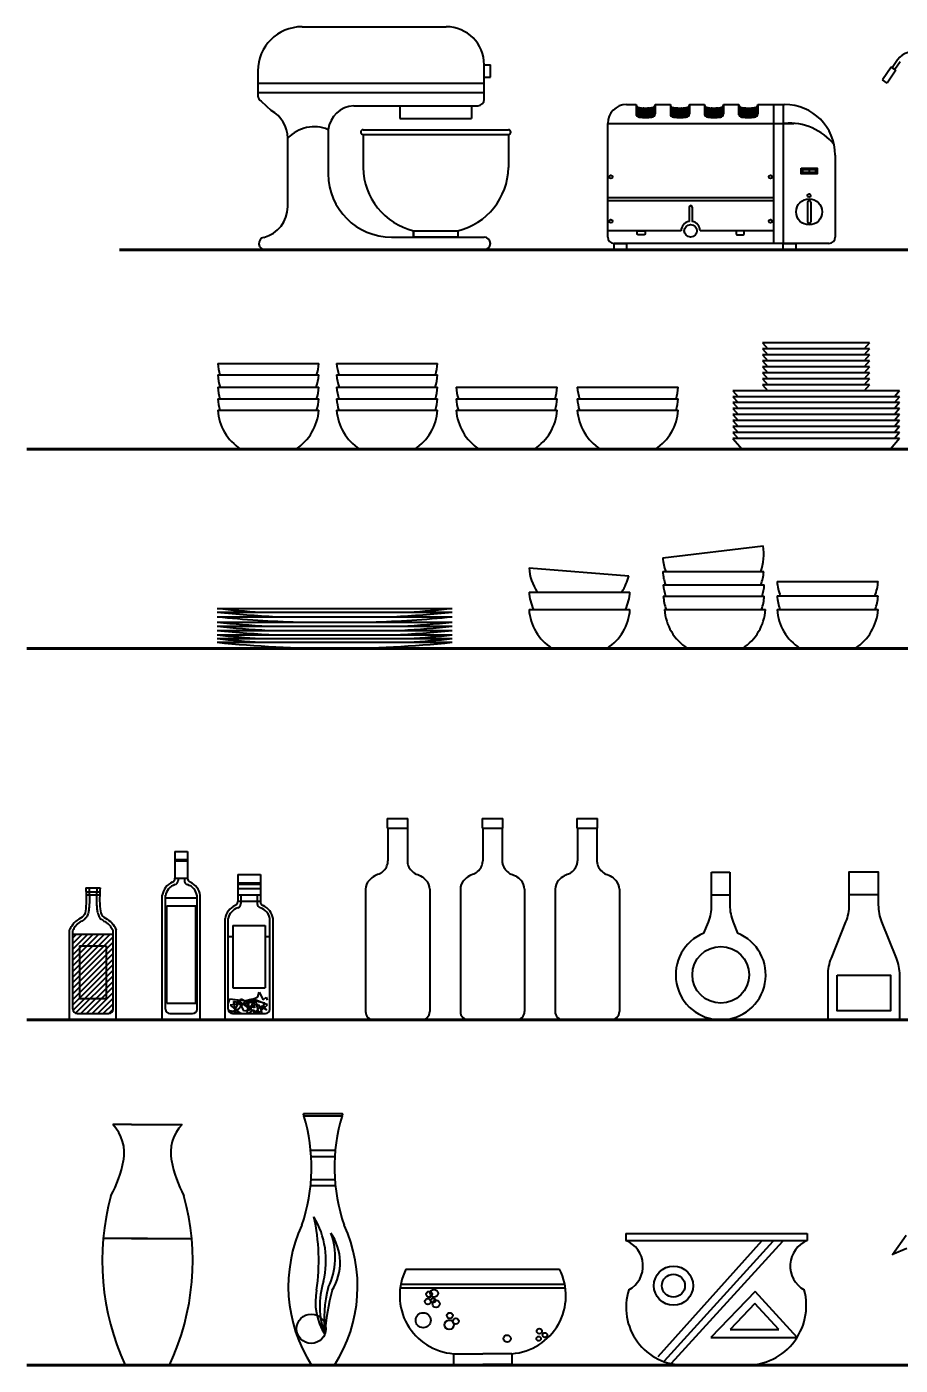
# Model space of a CAD drawing. Header units: millimetres. Extents: x -4763 to 645, y -25 to 217.
# Drawn here: x 435.8 to 560.2, y -11 to 179.7 of the extents above; entities that cross this region are included whole.
import ezdxf

# ---------------------------------------------------------------- set-up
doc = ezdxf.new("R2010")
doc.units = ezdxf.units.MM
doc.header["$LTSCALE"] = 0.5
doc.layers.add('acesssorios_coz', color=250, linetype='Continuous', lineweight=9)
pattern_1 = [(90, (-1466.61496, 6688.90765), (-0.142875, 2e-17), []), (180, (-1466.61496, 6688.90765), (-0.28575, -0.142875), [0.3571875, -0.2143125])]

msp = doc.modelspace()

# ---------------------------------------------------------------- hatches: boundary and pattern name
at = {"layer": 'acesssorios_coz', "lineweight": 40}
h = msp.add_hatch(dxfattribs=at)
h.set_pattern_fill('ANSI38', scale=0.045, angle=45, style=0)
h.set_pattern_definition(pattern_1)
h.paths.add_polyline_path([(525.2697, 168.60751, -0.414213562), (524.8197, 168.15751, -0.078120703), (523.0197, 168.15751, -0.414213562), (522.5697, 168.60751), (522.5697, 167.25751, 0.414213562), (523.0197, 166.80751, 0.078120703), (524.8197, 166.80751, 0.414213562), (525.2697, 167.25751)])
h = msp.add_hatch(dxfattribs=at)
h.set_pattern_fill('ANSI38', scale=0.045, angle=45, style=0)
h.set_pattern_definition(pattern_1)
h.paths.add_polyline_path([(530.1477, 167.25751), (530.1477, 168.60751, -0.414213562), (529.6977, 168.15751, -0.078120703), (527.8977, 168.15751, -0.414213562), (527.4477, 168.60751), (527.4477, 167.25751, 0.414213562), (527.8977, 166.80751, 0.078120703), (529.6977, 166.80751, 0.414213562)])
h.paths.add_polyline_path([(535.0167, 168.60751, -0.414213562), (534.5667, 168.15751, -0.078120703), (532.7667, 168.15751, -0.414213562), (532.3167, 168.60751), (532.3167, 167.25751, 0.414213562), (532.7667, 166.80751, 0.078120703), (534.5667, 166.80751, 0.414213562), (535.0167, 167.25751)])
h.paths.add_polyline_path([(539.8947, 168.60751, -0.414213562), (539.4447, 168.15751, -0.078120703), (537.6447, 168.15751, -0.414213562), (537.1947, 168.60751), (537.1947, 167.25751, 0.414213562), (537.6447, 166.80751, 0.078120703), (539.4447, 166.80751, 0.414213562), (539.8947, 167.25751)])

# ---------------------------------------------------------------- linework, layer by layer
at = {"layer": 'acesssorios_coz', "color": 7, "lineweight": 40}
for p, q in [((474.99345, 179.67751), (495.52605, 179.67751)), ((500.92605, 169.32751), (500.92605, 174.27751)), ((500.92605, 174.27751), (501.82605, 174.27751)), ((501.82605, 172.47751), (501.82605, 174.27751)), ((558.89951, 173.93519), (557.65533, 172.10174)), ((559.56976, 173.48036), (558.89951, 173.93519)), ((559.80929, 174.95529), (559.04846, 173.83412)), ((560.18164, 174.7026), (559.42081, 173.58143)), ((468.69345, 173.37751), (468.69345, 169.84716)), ((468.69345, 171.64716), (500.92605, 171.64716)), ((500.92605, 172.47751), (501.82605, 172.47751)), ((558.32557, 171.64691), (557.65533, 172.10174)), ((559.56976, 173.48036), (558.32557, 171.64691)), ((468.69345, 170.29716), (500.92605, 170.29716)), ((469.1435, 169.06771), (470.59989, 167.74678)), ((482.34276, 168.42751), (500.02605, 168.42751)), ((488.93441, 168.42751), (488.93441, 166.62751)), ((499.12605, 168.42751), (499.12605, 166.62751)), ((521.2197, 168.60751), (522.5697, 168.60751)), ((521.2197, 168.60751), (522.5697, 168.60751)), ((522.5697, 168.60751), (522.5697, 167.25751)), ((525.2697, 168.60751), (525.2697, 167.25751)), ((525.2697, 168.60751), (527.4477, 168.60751)), ((525.2697, 168.60751), (527.4477, 168.60751)), ((527.4477, 168.60751), (527.4477, 167.25751)), ((530.1477, 168.60751), (530.1477, 167.25751)), ((530.1477, 168.60751), (532.3167, 168.60751)), ((530.1477, 168.60751), (532.3167, 168.60751)), ((532.3167, 168.60751), (532.3167, 167.25751)), ((535.0167, 168.60751), (535.0167, 167.25751)), ((535.0167, 168.60751), (537.1947, 168.60751)), ((535.0167, 168.60751), (537.1947, 168.60751)), ((537.1947, 168.60751), (537.1947, 167.25751)), ((539.8947, 168.60751), (542.1447, 168.60751)), ((539.8947, 168.60751), (543.7197, 168.60751)), ((539.8947, 168.60751), (539.8947, 167.25751)), ((542.1447, 168.60751), (542.1447, 148.80751)), ((543.4947, 168.60751), (543.4947, 148.80751)), ((488.93441, 166.62751), (499.12605, 166.62751)), ((518.5197, 165.90751), (545.08865, 165.90751)), ((518.5197, 149.70751), (518.5197, 165.90751)), ((478.72823, 165.01668), (478.72823, 158.70751)), ((483.68023, 165.00751), (504.38023, 165.00751)), ((483.68023, 164.33251), (504.38023, 164.33251)), ((483.68023, 164.33251), (483.68023, 159.60751)), ((504.38023, 164.33251), (504.38023, 159.60751)), ((472.95513, 154.05166), (472.95513, 163.79077)), ((550.9197, 161.40751), (550.9197, 149.70751)), ((546.0822, 159.55126), (548.3322, 159.55126)), ((547.2072, 159.32626), (547.2072, 158.93251)), ((548.3322, 159.55126), (548.3322, 158.70751)), ((542.1447, 155.33251), (518.5197, 155.33251)), ((542.1447, 154.88251), (518.5197, 154.88251)), ((546.9822, 154.71376), (546.9822, 151.90126)), ((547.4322, 154.71376), (547.4322, 151.90126)), ((530.1072, 153.98251), (530.1072, 151.93863)), ((530.5572, 153.98251), (530.5572, 151.93863)), ((487.72823, 149.70751), (500.92605, 149.70751)), ((490.88023, 150.60751), (490.88023, 149.70751)), ((492.68023, 150.60751), (495.38023, 150.60751)), ((492.68023, 149.70751), (495.38023, 149.70751)), ((497.18023, 150.60751), (497.18023, 149.70751)), ((528.9822, 150.60751), (518.5197, 150.60751)), ((550.0197, 148.80751), (519.4197, 148.80751)), ((542.1447, 150.60751), (531.6822, 150.60751)), ((469.7431, 147.90751), (500.92605, 147.90751)), ((555.8172, 134.65999), (540.58696, 134.65999)), ((540.58696, 134.65999), (541.34033, 133.80715)), ((555.8172, 133.80715), (540.58696, 133.80715)), ((540.58696, 133.80715), (541.34033, 132.95431)), ((555.8172, 134.65999), (555.06383, 133.80715)), ((555.8172, 133.80715), (555.06383, 132.95431)), ((462.98858, 131.72341), (477.36805, 131.72341)), ((479.91731, 131.72341), (494.29678, 131.72341)), ((555.8172, 132.95431), (540.58696, 132.95431)), ((540.58696, 132.95431), (541.34033, 132.10147)), ((555.8172, 132.10147), (540.58696, 132.10147)), ((540.58696, 132.10147), (541.34033, 131.24863)), ((555.8172, 132.95431), (555.06383, 132.10147)), ((555.8172, 132.10147), (555.06383, 131.24863)), ((462.98858, 130.07653), (477.36805, 130.07653)), ((479.91731, 130.07653), (494.29678, 130.07653)), ((555.8172, 131.24863), (540.58696, 131.24863)), ((540.58696, 131.24863), (541.34033, 130.39579)), ((555.8172, 130.39579), (540.58696, 130.39579)), ((540.58696, 130.39579), (541.34033, 129.54296)), ((555.8172, 131.24863), (555.06383, 130.39579)), ((555.8172, 130.39579), (555.06383, 129.54296)), ((462.98858, 128.31985), (477.36805, 128.31985)), ((479.91731, 128.31985), (494.29678, 128.31985)), ((496.94788, 128.31985), (511.32735, 128.31985)), ((514.18997, 128.31985), (528.56944, 128.31985)), ((560.10043, 127.83728), (536.33405, 127.83728)), ((536.33405, 127.83728), (537.08755, 126.9843)), ((555.8172, 129.54296), (540.58696, 129.54296)), ((540.58696, 129.54296), (541.34033, 128.69012)), ((555.8172, 128.69012), (540.58696, 128.69012)), ((540.58696, 128.69012), (541.34033, 127.83728)), ((555.8172, 129.54296), (555.06383, 128.69012)), ((555.8172, 128.69012), (555.06383, 127.83728)), ((560.10043, 127.83728), (559.34693, 126.9843)), ((462.98858, 126.67296), (477.36805, 126.67296)), ((479.91731, 126.67296), (494.29678, 126.67296)), ((496.94788, 126.67296), (511.32735, 126.67296)), ((514.18997, 126.67296), (528.56944, 126.67296)), ((560.10043, 126.9843), (536.33405, 126.9843)), ((536.33405, 126.9843), (537.08755, 126.13133)), ((560.10043, 126.13133), (536.33405, 126.13133)), ((536.33405, 126.13133), (537.08755, 125.27836)), ((560.10043, 126.9843), (559.34693, 126.13133)), ((560.10043, 126.13133), (559.34693, 125.27836)), ((462.98858, 125.05351), (477.36805, 125.05351)), ((479.91731, 125.05351), (494.29678, 125.05351)), ((496.94788, 125.05351), (511.32735, 125.05351)), ((514.18997, 125.05351), (528.56944, 125.05351)), ((560.10043, 125.27836), (536.33405, 125.27836)), ((536.33405, 125.27836), (537.08755, 124.42538)), ((560.10043, 124.42538), (536.33405, 124.42538)), ((536.33405, 124.42538), (537.08755, 123.57241)), ((560.10043, 125.27836), (559.34693, 124.42538)), ((560.10043, 124.42538), (559.34693, 123.57241)), ((560.10043, 123.57241), (536.33405, 123.57241)), ((536.33405, 123.57241), (537.08755, 122.71943)), ((560.10043, 122.71943), (536.33405, 122.71943)), ((536.33405, 122.71943), (537.08755, 121.86646)), ((560.10043, 123.57241), (559.34693, 122.71943)), ((560.10043, 122.71943), (559.34693, 121.86646)), ((560.10043, 121.86646), (536.33405, 121.86646)), ((536.33405, 121.86646), (537.08755, 121.01348)), ((536.33405, 121.01348), (537.65255, 119.52091)), ((560.10043, 121.01348), (536.33405, 121.01348)), ((560.10043, 121.01348), (558.78193, 119.52091)), ((560.10043, 121.86646), (559.34693, 121.01348)), ((526.3569, 104.0284), (540.65327, 105.73114)), ((507.31289, 102.60999), (521.51763, 101.45888)), ((526.3569, 102.05962), (540.73637, 102.05962)), ((507.31289, 99.1513), (521.69236, 99.1513)), ((526.44255, 100.17646), (540.82202, 100.17646)), ((542.6495, 100.65523), (557.02897, 100.65523)), ((526.44255, 98.55009), (540.82202, 98.55009)), ((542.6495, 98.60065), (557.02897, 98.60065)), ((462.91873, 96.81712), (496.37663, 96.81712)), ((462.91873, 96.29624), (496.37663, 96.29624)), ((462.91873, 95.64514), (496.37663, 95.64514)), ((507.31289, 96.66691), (521.69236, 96.66691)), ((526.61388, 96.66691), (540.99335, 96.66691)), ((542.6495, 96.66691), (557.02897, 96.66691)), ((462.91873, 94.8638), (496.37663, 94.8638)), ((462.91873, 94.27781), (496.37663, 94.27781)), ((462.91873, 93.69182), (496.37663, 93.69182)), ((462.91873, 93.04073), (496.37663, 93.04073)), ((462.91873, 92.51985), (496.37663, 92.51985)), ((462.91873, 91.99895), (496.37663, 91.99895)), ((487.13356, 66.89079), (487.13356, 65.54079)), ((487.13356, 66.89079), (490.07656, 66.89079)), ((490.07656, 65.54079), (490.07656, 66.89079)), ((500.63356, 66.89079), (503.57656, 66.89079)), ((500.63356, 66.89079), (500.63356, 65.54079)), ((503.57656, 65.54079), (503.57656, 66.89079)), ((514.13356, 66.89079), (514.13356, 65.54079)), ((514.13356, 66.89079), (517.07656, 66.89079)), ((517.07656, 65.54079), (517.07656, 66.89079)), ((487.13356, 65.54079), (487.22356, 65.54079)), ((487.13356, 65.54079), (490.07656, 65.54079)), ((487.22356, 65.54079), (487.22356, 60.87081)), ((489.98656, 65.54079), (489.98656, 60.87081)), ((500.63356, 65.54079), (503.57656, 65.54079)), ((500.63356, 65.54079), (500.72356, 65.54079)), ((500.72356, 65.54079), (500.72356, 60.87081)), ((503.48656, 65.54079), (503.48656, 60.87081)), ((514.13356, 65.54079), (514.22356, 65.54079)), ((514.13356, 65.54079), (517.07656, 65.54079)), ((514.22356, 65.54079), (514.22356, 60.87081)), ((516.98656, 65.54079), (516.98656, 60.87081)), ((456.88237, 62.21569), (458.68237, 62.21569)), ((456.88237, 62.21569), (456.88237, 58.38609)), ((456.88237, 61.04569), (458.68237, 61.04569)), ((458.68237, 62.21569), (458.68237, 58.38609)), ((456.88237, 60.86569), (458.68237, 60.86569)), ((456.88237, 58.41541), (458.68237, 58.41541)), ((457.33237, 58.41541), (457.33237, 58.0749)), ((458.23237, 58.41541), (458.23237, 58.0749)), ((465.82188, 58.91134), (465.82188, 55.08175)), ((465.82188, 58.91134), (469.05466, 58.91134)), ((465.82188, 57.74134), (469.05466, 57.74134)), ((465.82188, 57.56134), (469.05466, 57.56134)), ((469.05466, 58.91134), (469.05466, 55.08175)), ((444.18938, 57.01231), (446.22543, 57.01231)), ((444.22071, 56.44211), (446.19409, 56.44211)), ((444.23909, 56.02334), (446.17572, 56.02334)), ((455.08237, 38.21269), (455.08237, 55.95171)), ((455.53237, 39.74269), (455.53237, 55.95171)), ((455.53237, 55.60187), (460.03237, 55.60187)), ((460.03237, 39.74269), (460.03237, 55.95171)), ((460.48237, 38.21269), (460.48237, 55.95171)), ((465.82188, 56.91107), (469.05466, 56.91107)), ((465.82188, 56.01107), (469.05466, 56.01107)), ((466.27188, 56.01107), (466.27188, 54.77055)), ((468.60466, 56.01107), (468.60466, 54.77055)), ((484.03306, 56.8355), (484.03306, 39.40069)), ((493.17706, 56.8355), (493.17706, 39.40069)), ((493.17706, 56.8355), (493.17706, 39.40069)), ((497.53306, 56.8355), (497.53306, 39.40069)), ((506.67706, 56.8355), (506.67706, 39.40069)), ((506.67706, 56.8355), (506.67706, 39.40069)), ((511.03306, 56.8355), (511.03306, 39.40069)), ((520.17706, 56.8355), (520.17706, 39.40069)), ((520.17706, 56.8355), (520.17706, 39.40069)), ((455.71237, 54.43911), (459.85237, 54.43911)), ((455.71237, 40.60613), (455.71237, 54.43911)), ((459.85237, 40.60613), (459.85237, 54.43911)), ((465.82188, 55.11107), (469.05466, 55.11107)), ((464.02188, 38.21269), (464.02188, 52.64737)), ((464.47188, 39.74269), (464.47188, 52.64737)), ((465.13628, 51.63886), (469.74026, 51.63886)), ((465.13628, 51.63886), (465.13628, 42.77812)), ((469.74026, 51.63886), (469.74026, 42.77812)), ((470.40466, 39.74269), (470.40466, 52.64737)), ((470.85466, 38.21269), (470.85466, 52.64737)), ((441.88415, 38.21269), (441.88415, 51.05416)), ((442.33415, 39.74269), (442.33415, 50.93487)), ((442.33415, 50.40907), (448.08065, 50.40907)), ((442.33415, 49.87727), (442.86595, 50.40907)), ((442.33415, 49.08178), (443.66144, 50.40907)), ((442.33415, 48.28628), (444.45694, 50.40907)), ((442.33415, 47.49079), (445.25243, 50.40907)), ((442.33415, 46.69529), (446.04793, 50.40907)), ((442.33415, 45.8998), (446.84342, 50.40907)), ((442.33415, 45.1043), (447.63892, 50.40907)), ((442.33415, 44.30881), (448.08065, 50.05531)), ((448.08065, 39.74269), (448.08065, 50.93487)), ((448.53065, 38.21269), (448.53065, 51.05416)), ((464.47188, 50.08165), (465.13628, 50.08165)), ((469.74026, 50.08165), (470.40466, 50.08165)), ((442.33415, 43.51331), (448.08065, 49.25981)), ((442.33415, 42.71782), (448.08065, 48.46432)), ((442.33415, 41.92232), (448.08065, 47.66882)), ((443.31245, 48.74216), (443.31245, 41.23301)), ((443.31245, 48.74216), (447.10235, 48.74216)), ((447.10235, 48.74216), (447.10235, 41.23301)), ((442.33415, 41.12683), (448.08065, 46.87333)), ((442.33415, 40.33133), (448.08065, 46.07783)), ((442.36055, 39.56223), (448.08065, 45.28234)), ((442.74561, 39.1518), (448.08065, 44.48684)), ((443.50199, 39.11269), (448.08065, 43.69134)), ((444.29749, 39.11269), (448.08065, 42.89585)), ((445.09298, 39.11269), (448.08065, 42.10035)), ((465.13628, 42.77812), (469.74026, 42.77812)), ((468.68727, 41.47176), (468.8873, 42.17143)), ((468.8873, 42.17143), (469.43734, 41.05946)), ((443.31245, 41.23301), (447.10235, 41.23301)), ((445.88848, 39.11269), (448.08065, 41.30486)), ((446.68397, 39.11269), (448.08065, 40.50936)), ((455.71237, 40.60613), (459.85237, 40.60613)), ((464.47188, 40.50363), (464.6994, 41.19689)), ((464.6994, 41.19689), (468.19973, 40.78459)), ((466.17455, 40.5347), (464.74941, 40.32231)), ((464.74941, 40.32231), (466.11203, 39.23532)), ((468.19973, 39.92249), (465.21195, 40.83456)), ((465.21195, 40.83456), (465.41197, 39.63513)), ((465.41197, 39.63513), (466.32456, 41.20939)), ((465.98703, 40.37228), (465.82451, 40.94701)), ((465.82451, 40.94701), (467.67468, 39.63513)), ((465.92452, 39.77257), (466.99962, 40.94701)), ((468.19973, 40.78459), (465.98703, 40.37228)), ((466.72459, 39.46021), (466.17455, 40.5347)), ((466.32456, 41.20939), (467.12462, 40.7596)), ((466.99962, 40.94701), (467.93721, 41.22188)), ((467.93721, 41.22188), (467.06212, 40.27233)), ((467.06212, 40.27233), (467.67468, 39.63513)), ((467.12462, 40.7596), (468.27474, 41.30934)), ((467.46841, 41.08445), (467.13563, 39.11269)), ((469.69987, 40.57219), (467.46841, 41.08445)), ((467.53717, 40.18487), (468.41225, 40.38478)), ((467.67468, 39.63513), (467.53717, 40.18487)), ((467.67468, 39.63513), (468.06221, 41.1719)), ((468.06221, 41.1719), (468.68727, 41.47176)), ((468.06221, 41.1719), (468.19973, 39.92249)), ((470.06241, 40.37228), (468.06221, 41.1719)), ((468.09972, 39.11269), (469.09981, 40.14739)), ((468.27474, 41.30934), (468.78729, 39.21033)), ((468.41225, 40.38478), (468.73727, 40.40976)), ((468.73727, 40.40976), (469.14982, 39.67261)), ((468.78729, 39.21033), (470.06241, 40.37228)), ((469.09981, 40.14739), (469.48735, 40.17238)), ((469.96239, 39.58515), (469.09981, 40.14739)), ((469.09981, 40.14739), (469.19982, 39.19784)), ((469.14982, 39.67261), (469.69987, 40.57219)), ((469.43734, 41.05946), (469.86238, 41.45927)), ((469.48735, 40.17238), (469.96239, 39.58515)), ((469.86238, 41.45927), (470.01239, 41.03447)), ((442.96415, 39.11269), (447.45065, 39.11269)), ((447.48016, 39.11338), (448.07996, 39.71318)), ((456.16237, 39.11269), (459.40237, 39.11269)), ((466.36942, 39.11269), (464.49882, 39.56045)), ((464.71915, 39.24227), (465.92452, 39.77257)), ((465.10188, 39.11269), (469.77466, 39.11269)), ((466.11203, 39.23532), (466.11203, 39.11269)), ((467.67468, 39.63513), (466.72459, 39.46021)), ((467.34796, 39.11269), (468.09972, 39.66012)), ((469.04302, 39.11269), (467.67468, 39.63513)), ((468.09972, 39.66012), (468.09972, 39.11269)), ((469.19982, 39.19784), (469.23561, 39.11269)), ((485.22106, 38.21269), (488.60506, 38.21269)), ((491.98906, 38.21269), (488.60506, 38.21269)), ((498.72106, 38.21269), (502.10506, 38.21269)), ((505.48906, 38.21269), (502.10506, 38.21269)), ((512.22106, 38.21269), (515.60506, 38.21269)), ((518.98906, 38.21269), (515.60506, 38.21269)), ((475.23625, 24.88814), (480.70419, 24.88814)), ((449.82085, 23.30949), (448.02085, 23.30949)), ((450.72085, 23.30949), (449.82085, 23.30949)), ((450.72085, 23.30949), (455.22085, 23.30949)), ((455.22085, 23.30949), (456.12085, 23.30949)), ((456.12085, 23.30949), (457.92085, 23.30949)), ((475.23625, 24.55739), (480.70419, 24.55739)), ((476.22074, 19.64666), (479.71969, 19.64666)), ((476.22074, 18.76466), (479.71969, 18.76466)), ((476.22074, 15.49223), (479.71969, 15.49223)), ((476.20823, 14.61023), (479.73221, 14.61023)), ((521.10805, 7.77991), (546.94991, 7.77991)), ((521.10805, 7.77991), (521.10805, 6.78766)), ((546.94991, 7.77991), (546.94991, 6.78766)), ((452.97085, 7.04252), (446.67085, 7.04252)), ((450.72085, 7.04252), (455.22085, 7.04252)), ((452.97085, 7.04252), (459.27085, 7.04252)), ((521.10805, 6.78766), (546.94991, 6.78766)), ((540.49423, 6.72377), (525.65387, -9.79581)), ((542.03209, 6.64693), (526.57659, -10.4105)), ((543.41617, 6.64693), (527.5762, -10.71783)), ((489.79323, 2.67963), (511.66496, 2.67963)), ((488.96576, 0.03363), (512.49243, 0.03363)), ((489.05515, 0.56283), (512.40304, 0.56283)), ((539.51349, -0.48745), (533.22784, -7.04145)), ((545.52587, -7.04145), (539.51349, -0.48745)), ((539.49462, -2.18912), (535.95754, -5.87721)), ((542.87792, -5.87721), (539.49462, -2.18912)), ((533.22784, -7.04145), (545.52587, -7.04145)), ((535.95754, -5.87721), (542.87792, -5.87721)), ((496.57346, -9.34079), (500.72909, -9.34079)), ((496.57346, -9.34079), (496.57346, -10.87066)), ((504.88472, -9.34079), (500.72909, -9.34079)), ((504.88472, -9.34079), (504.88472, -10.87066)), ((450.72085, -10.95748), (449.82085, -10.95748)), ((450.72085, -10.95748), (455.22085, -10.95748)), ((455.22085, -10.95748), (456.12085, -10.95748)), ((476.32983, -10.95748), (478.24361, -10.95748)), ((479.6106, -10.95748), (477.69682, -10.95748)), ((496.57346, -10.87066), (500.72909, -10.87066)), ((504.88472, -10.87066), (500.72909, -10.87066)), ((529.19202, -10.95836), (537.59092, -10.95718))]:
    msp.add_line(p, q, dxfattribs=at)
at = {"layer": 'acesssorios_coz', "color": 7, "lineweight": 60}
for p, q in [((448.97297, 147.90751), (606.80275, 147.90751)), ((435.78413, 119.52091), (615.93178, 119.52091)), ((435.78413, 91.13432), (641.57795, 91.13432)), ((435.78413, 38.21269), (644.89737, 38.21269)), ((435.78413, -10.95748), (644.89737, -10.95748))]:
    msp.add_line(p, q, dxfattribs=at)
at = {"layer": 'acesssorios_coz', "color": 7, "lineweight": 40, "ltscale": 1.5}
for p, q in [((533.32497, 59.26661), (535.91697, 59.26661)), ((533.32497, 54.54652), (533.32497, 59.26661)), ((535.91697, 59.26661), (535.91697, 54.54652)), ((533.32497, 56.03471), (535.91697, 56.03471)), ((552.92159, 56.06644), (557.06085, 56.06644)), ((532.22966, 50.57011), (532.85629, 52.12693)), ((536.38564, 52.12693), (537.01227, 50.57011))]:
    msp.add_line(p, q, dxfattribs=at)
at = {"layer": 'acesssorios_coz', "color": 7, "lineweight": 40}
for points in [[(546.0822, 159.55126), (548.3322, 159.55126), (548.3322, 158.70751), (546.0822, 158.70751)], [(546.3072, 159.32626), (548.1072, 159.32626), (548.1072, 158.93251), (546.3072, 158.93251)], [(490.88023, 150.60751), (497.18023, 150.60751), (497.18023, 149.70751), (490.88023, 149.70751)], [(519.4197, 148.80751), (521.2197, 148.80751), (521.2197, 147.90751), (519.4197, 147.90751)], [(543.4947, 148.80751), (545.2947, 148.80751), (545.2947, 147.90751), (543.4947, 147.90751)]]:
    msp.add_lwpolyline(points, close=True, dxfattribs=at)
for points in [[(522.8608, 150.60751), (523.69611, 150.60751, -0.414213562), (523.83533, 150.46829), (523.83533, 150.18985, -0.414213562), (523.69611, 150.05063), (522.8608, 150.05063, -0.414213562), (522.72158, 150.18985), (522.72158, 150.46829, -0.414213562)], [(537.80361, 150.60751), (536.9683, 150.60751, 0.414213562), (536.82908, 150.46829), (536.82908, 150.18985, 0.414213562), (536.9683, 150.05063), (537.80361, 150.05063, 0.414213562), (537.94283, 150.18985), (537.94283, 150.46829, 0.414213562)]]:
    msp.add_lwpolyline(points, format="xyb", close=True, dxfattribs=at)
at = {"layer": 'acesssorios_coz', "color": 7, "lineweight": 40, "ltscale": 1.5}
msp.add_lwpolyline([(549.90866, 38.21269), (549.90866, 44.58243, -0.095958778), (550.37734, 47.00201), (552.45291, 52.15867, 0.095958778), (552.92159, 54.57825), (552.92159, 59.29835), (557.06085, 59.29835), (557.06085, 54.57825, 0.095958778), (557.52953, 52.15867), (559.6051, 47.00201, -0.095958778), (560.07378, 44.58243), (560.07378, 38.21269)], format="xyb", dxfattribs=at)
msp.add_lwpolyline([(551.20466, 44.58243), (558.77778, 44.58243), (558.77778, 39.50869), (551.20466, 39.50869)], close=True, dxfattribs=at)
at = {"layer": 'acesssorios_coz', "color": 7, "lineweight": 40}
msp.add_lwpolyline([(561.14081, 5.61855), (559.0865, 4.77304), (561.01995, 7.5513)], dxfattribs=at)
for centre, radius in [((518.9697, 158.28001), 0.23625), ((541.6947, 158.28001), 0.23625), ((547.2072, 153.30751), 1.85625), ((547.2072, 155.63626), 0.23625), ((518.9697, 151.98001), 0.23625), ((530.3322, 150.60751), 0.9), ((541.6947, 151.98001), 0.23625), ((527.88376, 0.34644), 2.79848), ((527.88376, 0.34644), 1.63424), ((492.90351, -1.91186), 0.42119), ((493.09085, -0.88227), 0.4212), ((493.79336, -0.74187), 0.5616), ((493.65286, -1.77146), 0.32759), ((494.07438, -2.23946), 0.51518), ((476.29284, -5.79278), 2.08474), ((492.24783, -4.57942), 1.07719), ((496.04142, -3.92423), 0.42151), ((495.94776, -5.23461), 0.65568), ((496.88445, -4.71982), 0.42151), ((504.19064, -7.20019), 0.5148), ((508.68676, -7.20019), 0.32784), ((508.78043, -6.1238), 0.37439), ((509.57662, -6.6854), 0.32784)]:
    msp.add_circle(centre, radius, dxfattribs=at)
at = {"layer": 'acesssorios_coz', "color": 7, "lineweight": 40, "ltscale": 1.5}
msp.add_circle((534.62097, 44.62277), 4.04055, dxfattribs=at)
at = {"layer": 'acesssorios_coz', "color": 7, "lineweight": 40}
for centre, radius, start, end in [((474.99345, 173.37751), 6.3, 90, 180), ((495.52605, 174.27751), 5.4, 0, 90), ((562.04344, 173.43919), 2.7, 66.1014394, 145.8390777), ((469.59345, 169.84716), 0.9, 180, 240.0037353), ((482.55199, 164.58517), 3.84803, 93.1169296, 173.561461), ((500.02605, 169.32751), 0.9, 270, 0), ((521.2197, 165.90751), 2.7, 90, 180), ((523.0197, 168.60751), 0.45, 180, 270), ((523.9197, 173.88267), 5.79547, 261.0661713, 278.9338287), ((524.8197, 168.60751), 0.45, 270, 0), ((527.8977, 168.60751), 0.45, 180, 270), ((528.7977, 173.88267), 5.79547, 261.0661713, 278.9338287), ((529.6977, 168.60751), 0.45, 270, 0), ((532.7667, 168.60751), 0.45, 180, 270), ((533.6667, 173.88267), 5.79547, 261.0661713, 278.9338287), ((534.5667, 168.60751), 0.45, 270, 0), ((537.6447, 168.60751), 0.45, 180, 270), ((538.5447, 173.88267), 5.79547, 261.0661713, 278.9338287), ((539.4447, 168.60751), 0.45, 270, 0), ((543.7197, 161.40751), 7.2, 0, 90), ((468.45513, 163.79077), 4.5, 0, 61.5355717), ((523.0197, 167.25751), 0.45, 180, 270), ((523.9197, 172.53267), 5.79547, 261.0661713, 278.9338287), ((524.8197, 167.25751), 0.45, 270, 0), ((527.8977, 167.25751), 0.45, 180, 270), ((528.7977, 172.53267), 5.79547, 261.0661713, 278.9338287), ((529.6977, 167.25751), 0.45, 270, 0), ((532.7667, 167.25751), 0.45, 180, 270), ((533.6667, 172.53267), 5.79547, 261.0661713, 278.9338287), ((534.5667, 167.25751), 0.45, 270, 0), ((537.6447, 167.25751), 0.45, 180, 270), ((538.5447, 172.53267), 5.79547, 261.0661713, 278.9338287), ((539.4447, 167.25751), 0.45, 270, 0), ((544.40417, 157.78542), 8.15088, 38.6726074, 94.8170981), ((476.69588, 160.38109), 5.06153, 66.3262001, 137.6509661), ((483.68023, 164.67001), 0.3375, 90, 270), ((504.38023, 164.67001), 0.3375, 270, 90), ((487.72823, 158.70751), 9, 180, 270), ((493.14681, 159.80077), 9.46855, 181.1695508, 256.1500657), ((494.91365, 159.80077), 9.46855, 283.8499343, 358.8304492), ((547.2072, 154.71376), 0.225, 0, 180), ((468.45513, 154.05166), 4.5, 283.7988379, 0), ((530.3322, 153.98251), 0.225, 0, 180), ((530.3322, 150.60751), 1.35, 99.5940682, 180), ((530.3322, 150.60751), 1.35, 0, 80.4059318), ((547.2072, 151.90126), 0.225, 180, 0), ((469.7431, 148.80751), 0.9, 103.7988379, 270), ((500.92605, 148.80751), 0.9, 270, 90), ((519.4197, 149.70751), 0.9, 180, 270), ((550.0197, 149.70751), 0.9, 270, 0), ((470.17832, 132.22592), 7.20727, 183.9980595, 197.3510962), ((470.17832, 132.22592), 7.20727, 342.6489038, 356.0019405), ((487.10704, 132.22592), 7.20727, 183.9980595, 197.3510962), ((487.10704, 132.22592), 7.20727, 342.6489038, 356.0019405), ((470.17832, 130.57904), 7.20727, 183.9980595, 198.2678386), ((470.17832, 130.57904), 7.20727, 341.7321614, 356.0019405), ((487.10704, 130.57904), 7.20727, 183.9980595, 198.2678386), ((487.10704, 130.57904), 7.20727, 341.7321614, 356.0019405), ((470.17832, 128.82236), 7.20727, 183.9980595, 197.3510962), ((470.17832, 128.82236), 7.20727, 342.6489038, 356.0019405), ((487.10704, 128.82236), 7.20727, 183.9980595, 197.3510962), ((487.10704, 128.82236), 7.20727, 342.6489038, 356.0019405), ((504.13761, 128.82236), 7.20727, 183.9980595, 197.3510962), ((504.13761, 128.82236), 7.20727, 342.6489038, 356.0019405), ((521.37971, 128.82236), 7.20727, 183.9980595, 197.3510962), ((521.37971, 128.82236), 7.20727, 342.6489038, 356.0019405), ((470.17832, 127.17547), 7.20727, 183.9980595, 197.1227514), ((470.17832, 127.17547), 7.20727, 342.8772486, 356.0019405), ((487.10704, 127.17547), 7.20727, 183.9980595, 197.1227514), ((487.10704, 127.17547), 7.20727, 342.8772486, 356.0019405), ((504.13761, 127.17547), 7.20727, 183.9980595, 197.1227514), ((504.13761, 127.17547), 7.20727, 342.8772486, 356.0019405), ((521.37971, 127.17547), 7.20727, 183.9980595, 197.1227514), ((521.37971, 127.17547), 7.20727, 342.8772486, 356.0019405), ((470.17832, 125.55602), 7.20727, 183.9980595, 236.862666), ((470.17832, 125.55602), 7.20727, 303.137334, 356.0019405), ((487.10704, 125.55602), 7.20727, 183.9980595, 236.862666), ((487.10704, 125.55602), 7.20727, 303.137334, 356.0019405), ((504.13761, 125.55602), 7.20727, 183.9980595, 236.862666), ((504.13761, 125.55602), 7.20727, 303.137334, 356.0019405), ((521.37971, 125.55602), 7.20727, 183.9980595, 236.862666), ((521.37971, 125.55602), 7.20727, 303.137334, 356.0019405), ((533.54663, 104.53091), 7.20727, 339.9471198, 9.5862065), ((533.54663, 104.53091), 7.20727, 183.9980595, 200.0528802), ((514.50262, 103.1125), 7.20727, 183.9980595, 213.3403785), ((514.50262, 103.1125), 7.20727, 326.6596215, 346.7359838), ((533.54663, 102.56214), 7.20727, 183.9980595, 199.330042), ((533.54663, 102.56214), 7.20727, 340.669958, 356.0019405), ((514.50262, 99.65381), 7.20727, 183.9980595, 204.4833244), ((514.50262, 99.65381), 7.20727, 335.5166756, 356.0019405), ((533.63229, 100.67897), 7.20727, 183.9980595, 197.1802911), ((533.63229, 100.67897), 7.20727, 342.8197089, 356.0019405), ((549.83923, 101.15774), 7.20727, 183.9980595, 200.7808152), ((549.83923, 101.15774), 7.20727, 339.2191848, 356.0019405), ((533.63229, 99.0526), 7.20727, 183.9980595, 199.3301755), ((533.63229, 99.0526), 7.20727, 340.6698245, 356.0019405), ((549.83923, 99.10316), 7.20727, 183.9980595, 199.7566569), ((549.83923, 99.10316), 7.20727, 340.2433431, 356.0019405), ((479.64768, 258.22148), 162.26899, 264.0826384, 266.2699193), ((479.64768, 257.7006), 162.26899, 264.0826384, 267.0603372), ((479.64768, 257.0495), 162.26899, 264.0826384, 268.1641073), ((479.64768, 257.0495), 162.26899, 271.8358927, 275.9173616), ((479.64768, 257.7006), 162.26899, 272.9396628, 275.9173616), ((479.64768, 258.22148), 162.26899, 273.7300807, 275.9173616), ((514.50262, 97.16942), 7.20727, 183.9980595, 236.862666), ((514.50262, 97.16942), 7.20727, 303.137334, 356.0019405), ((533.80362, 97.16942), 7.20727, 183.9980595, 236.862666), ((533.80362, 97.16942), 7.20727, 303.137334, 356.0019405), ((549.83923, 97.16942), 7.20727, 183.9980595, 236.862666), ((549.83923, 97.16942), 7.20727, 303.137334, 356.0019405), ((479.64768, 256.26817), 162.26899, 264.0826384, 266.6418184), ((479.64768, 255.68218), 162.26899, 264.0826384, 266.6418184), ((479.64768, 255.09619), 162.26899, 264.0826384, 267.0603372), ((479.64768, 255.09619), 162.26899, 272.9396628, 275.9173616), ((479.64768, 256.26817), 162.26899, 273.3581816, 275.9173616), ((479.64768, 255.68218), 162.26899, 273.3581816, 275.9173616), ((479.64768, 254.44509), 162.26899, 264.0826384, 266.2699193), ((479.64768, 253.92421), 162.26899, 264.0826384, 266.2700053), ((479.64768, 253.40331), 162.26899, 264.0826384, 275.9173616), ((479.64768, 253.92421), 162.26899, 273.7299947, 275.9173616), ((479.64768, 254.44509), 162.26899, 273.7300807, 275.9173616), ((484.98912, 60.99572), 2.25203, 301.3785138, 343.9598637), ((485.42356, 60.87081), 1.8, 343.9598637, 0), ((491.78656, 60.87081), 1.8, 180, 196.0401363), ((492.22099, 60.99572), 2.25203, 196.0401363, 238.6214862), ((498.48912, 60.99572), 2.25203, 301.3785138, 343.9598637), ((498.92356, 60.87081), 1.8, 343.9598637, 0), ((505.28656, 60.87081), 1.8, 180, 196.0401363), ((505.72099, 60.99572), 2.25203, 196.0401363, 238.6214862), ((511.98912, 60.99572), 2.25203, 301.3785138, 343.9598637), ((512.42356, 60.87081), 1.8, 343.9598637, 0), ((518.78656, 60.87081), 1.8, 180, 196.0401363), ((519.22099, 60.99572), 2.25203, 196.0401363, 238.6214862), ((457.48091, 55.58794), 2.42596, 113.7040353, 171.3760449), ((457.48091, 55.58794), 1.97596, 107.3826139, 171.3760449), ((456.25237, 58.38609), 0.63, 293.7040353, 0), ((456.70237, 58.0749), 0.63, 287.3826139, 0), ((458.86237, 58.0749), 0.63, 180, 252.6173861), ((458.08384, 55.58794), 1.97596, 8.6239551, 72.6173861), ((459.31237, 58.38609), 0.63, 180, 246.2959647), ((458.08384, 55.58794), 2.42596, 8.6239551, 66.2959647), ((485.83306, 56.8355), 1.8, 136.1737355, 180), ((491.37706, 56.8355), 1.8, 360, 43.8262645), ((499.33306, 56.8355), 1.8, 136.1737355, 180), ((504.87706, 56.8355), 1.8, 360, 43.8262645), ((512.83306, 56.8355), 1.8, 136.1737355, 180), ((518.37706, 56.8355), 1.8, 360, 43.8262645), ((466.42042, 52.2836), 2.42596, 113.7040353, 171.3760449), ((466.42042, 52.2836), 1.97596, 107.3826139, 171.3760449), ((465.19188, 55.08175), 0.63, 293.7040353, 0), ((465.64188, 54.77055), 0.63, 287.3826139, 0), ((469.23466, 54.77055), 0.63, 180, 252.6173861), ((468.45612, 52.2836), 1.97596, 8.6239551, 72.6173861), ((469.68466, 55.08175), 0.63, 180, 246.2959647), ((468.45612, 52.2836), 2.42596, 8.6239551, 66.2959647), ((442.96415, 39.74269), 0.63, 180, 270), ((447.45065, 39.74269), 0.63, 270, 0), ((456.16237, 39.74269), 0.63, 180, 270), ((459.40237, 39.74269), 0.63, 270, 0), ((465.10188, 39.74269), 0.63, 180, 270), ((469.77466, 39.74269), 0.63, 270, 0), ((485.22106, 39.40069), 1.188, 180, 270), ((491.98906, 39.40069), 1.188, 270, 0), ((498.72106, 39.40069), 1.188, 180, 270), ((505.48906, 39.40069), 1.188, 270, 0), ((512.22106, 39.40069), 1.188, 180, 270), ((518.98906, 39.40069), 1.188, 270, 0), ((475.36956, 24.72277), 0.21242, 128.8728189, 231.1271811), ((480.57088, 24.72277), 0.21242, 308.8728189, 51.1271811), ((443.85055, 19.25511), 5.8163, 348.3322608, 44.1925827), ((462.09114, 19.25511), 5.8163, 135.8074173, 191.6677392), ((451.22958, 17.19052), 25.11157, 340.9287761, 17.0595614), ((504.71085, 17.19052), 25.11157, 162.9404386, 199.0712239), ((432.00101, 21.62104), 17.89965, 331.7598691, 348.8308177), ((473.94068, 21.62104), 17.89965, 191.1691823, 208.2401309), ((481.68795, 3.89489), 35.15829, 164.7349896, 204.9889127), ((424.25374, 3.89489), 35.15829, 335.0110873, 15.2650104), ((448.19976, 3.8802), 29.16562, 351.7997033, 12.4457032), ((466.15166, 3.91904), 12.24207, 346.0970085, 30.6818845), ((493.74854, 0.25481), 20.71538, 155.0732844, 212.769077), ((470.03294, 4.41981), 9.6921, 333.5782194, 20.6926354), ((472.95385, 3.63363), 7.45013, 328.3126433, 34.4172801), ((462.19189, 0.25481), 20.71538, 327.230923, 24.9267156), ((519.64585, 3.16688), 3.90488, 299.1373656, 68.0094306), ((548.41211, 3.16688), 3.90488, 111.9905694, 240.8626344), ((497.17253, -1.08044), 8.28204, 152.9992026, 265.8519997), ((504.28566, -1.08044), 8.28204, 274.1480003, 27.0007974), ((489.18206, -2.51094), 11.68009, 162.6223544, 200.3174739), ((496.4759, -4.53543), 18.35993, 165.353157, 186.351425), ((485.31835, -2.00603), 8.42981, 168.1836384, 212.7514972), ((509.12525, -8.5656), 30.96119, 164.4773919, 176.2980049), ((529.32208, -2.78098), 8.17841, 161.9274023, 270.9272448), ((538.30343, -2.48042), 8.50666, 265.1953603, 15.2432648)]:
    msp.add_arc(centre, radius, start, end, dxfattribs=at)
at = {"layer": 'acesssorios_coz', "color": 7, "lineweight": 40, "ltscale": 1.5}
for centre, radius, start, end in [((526.84497, 54.54652), 6.48, 338.0749995, 0), ((542.39697, 54.54652), 6.48, 180, 201.9250005), ((534.62097, 44.62277), 6.41009, 111.9040492, 68.0959508)]:
    msp.add_arc(centre, radius, start, end, dxfattribs=at)
at = {"layer": 'acesssorios_coz', "color": 7, "lineweight": 40}
for points, knots in [([(486.16173, 59.07305), (485.89563, 58.9534), (485.27275, 58.73763), (484.77512, 58.33268), (484.53446, 58.08195)], [2.063803603, 2.063803603, 2.063803603, 2.063803603, 3.065035365, 4.210469717, 4.210469717, 4.210469717, 4.210469717]), ([(491.04838, 59.07305), (491.31448, 58.9534), (491.93736, 58.73763), (492.43499, 58.33268), (492.67565, 58.08195)], [2.063803603, 2.063803603, 2.063803603, 2.063803603, 3.065035365, 4.210469717, 4.210469717, 4.210469717, 4.210469717]), ([(499.66173, 59.07305), (499.39563, 58.9534), (498.77275, 58.73763), (498.27512, 58.33268), (498.03446, 58.08195)], [2.063803603, 2.063803603, 2.063803603, 2.063803603, 3.065035365, 4.210469717, 4.210469717, 4.210469717, 4.210469717]), ([(504.54838, 59.07305), (504.81448, 58.9534), (505.43736, 58.73763), (505.93499, 58.33268), (506.17565, 58.08195)], [2.063803603, 2.063803603, 2.063803603, 2.063803603, 3.065035365, 4.210469717, 4.210469717, 4.210469717, 4.210469717]), ([(513.16173, 59.07305), (512.89563, 58.9534), (512.27275, 58.73763), (511.77512, 58.33268), (511.53446, 58.08195)], [2.063803603, 2.063803603, 2.063803603, 2.063803603, 3.065035365, 4.210469717, 4.210469717, 4.210469717, 4.210469717]), ([(518.04838, 59.07305), (518.31448, 58.9534), (518.93736, 58.73763), (519.43499, 58.33268), (519.67565, 58.08195)], [2.063803603, 2.063803603, 2.063803603, 2.063803603, 3.065035365, 4.210469717, 4.210469717, 4.210469717, 4.210469717]), ([(444.64011, 57.01231), (444.65493, 56.75382), (444.66975, 56.49332), (444.70487, 55.6844), (444.7142, 55.12498), (444.6665, 54.36126), (444.65085, 54.1786), (444.60794, 53.79965), (444.58123, 53.5926), (444.47816, 53.20321), (444.41096, 53.02219), (444.24656, 52.7704), (444.18189, 52.69188), (444.04792, 52.55896), (443.97805, 52.50206), (443.72131, 52.31593), (443.536, 52.22279), (443.22652, 52.04465), (443.11298, 51.9656), (442.89135, 51.75926), (442.78867, 51.63877), (442.56606, 51.33278), (442.45163, 51.14001), (442.33415, 50.93487)], [0.029313466, 0.029313466, 0.029313466, 0.029313466, 0.91200164, 0.91200164, 2.73600492, 2.73600492, 3.30008921, 3.30008921, 3.890554116, 3.890554116, 4.378494288, 4.378494288, 4.609247342, 4.609247342, 4.840000395, 4.840000395, 5.460037833, 5.460037833, 6.080075271, 6.080075271, 6.70011271, 6.70011271, 7.502196328, 7.502196328, 7.502196328, 7.502196328]), ([(445.77469, 57.01231), (445.75988, 56.75382), (445.74505, 56.49332), (445.70994, 55.6844), (445.70061, 55.12498), (445.7483, 54.36126), (445.76395, 54.1786), (445.80686, 53.79965), (445.83357, 53.5926), (445.93665, 53.20321), (446.00384, 53.02219), (446.16824, 52.7704), (446.23291, 52.69188), (446.36689, 52.55896), (446.43675, 52.50206), (446.69349, 52.31593), (446.8788, 52.22279), (447.18828, 52.04465), (447.30182, 51.9656), (447.52345, 51.75926), (447.62613, 51.63877), (447.84874, 51.33278), (447.96318, 51.14001), (448.08065, 50.93487)], [0.029313466, 0.029313466, 0.029313466, 0.029313466, 0.91200164, 0.91200164, 2.73600492, 2.73600492, 3.30008921, 3.30008921, 3.890554116, 3.890554116, 4.378494288, 4.378494288, 4.609247342, 4.609247342, 4.840000395, 4.840000395, 5.460037833, 5.460037833, 6.080075271, 6.080075271, 6.70011271, 6.70011271, 7.502196328, 7.502196328, 7.502196328, 7.502196328])]:
    msp.add_open_spline(points, degree=3, knots=knots, dxfattribs=at)
for points in [[(444.18938, 57.01231), (444.17812, 54.00397), (443.87027, 53.02498), (442.93218, 52.38352), (442.19106, 51.5705), (441.88415, 51.05416)], [(446.22543, 57.01231), (446.23668, 54.00397), (446.54453, 53.02498), (447.48262, 52.38352), (448.22374, 51.5705), (448.53065, 51.05416)]]:
    msp.add_spline(points, degree=3, dxfattribs=at)

doc.saveas('drawing.dxf')
